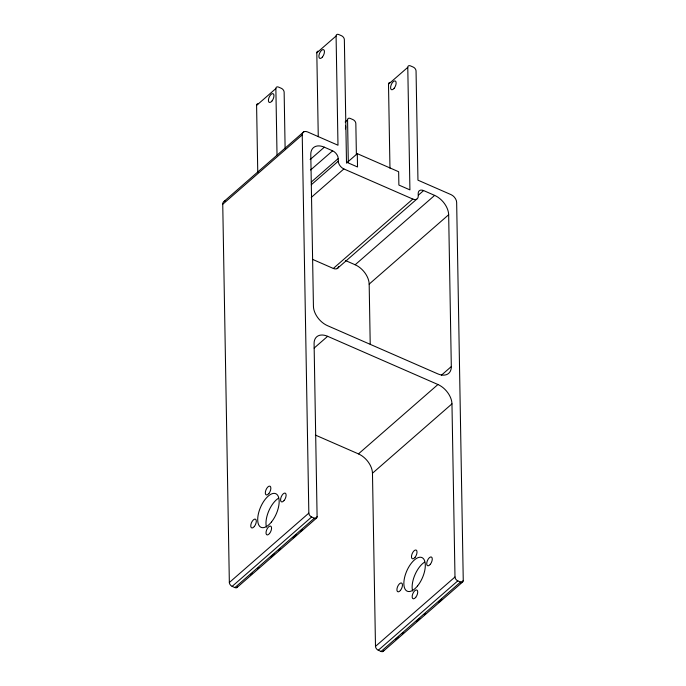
<?xml version="1.0" encoding="UTF-8"?>
<svg xmlns="http://www.w3.org/2000/svg" width="686" height="686" viewBox="0 0 686 686"><rect width="100%" height="100%" fill="white"/><g stroke="black" fill="none" stroke-linecap="round" stroke-linejoin="round"><path stroke-width="1.03" d="M257.765 172.675L256.59 105.395L275.866 88.571A3.396 2.144 48.9 0 1 278.576 87.113L281.337 88.314A3.396 2.144 48.9 0 1 284.141 92.181L285.127 148.931M318.27 136.694L316.803 52.839L336.08 36.015A3.396 2.144 48.9 0 1 338.79 34.557L341.551 35.758A3.396 2.144 48.9 0 1 344.355 39.634L346.49 162.162L357.526 166.981L357.295 153.664L398.652 171.732L398.883 185.057L409.919 189.876L407.776 67.348A3.396 2.144 48.9 0 1 410.485 65.89L413.238 67.091A3.396 2.144 48.9 0 1 416.05 70.958L417.954 180.169L451.045 194.635A6.8 4.288 48.9 0 1 456.653 202.37L463.256 580.605L460.417 583.083M224.288 201.204L303.778 131.823M237.579 586.581A3.396 2.144 48.9 0 1 234.904 587.576L232.151 586.367A3.396 2.144 48.9 0 1 229.347 582.5L222.744 204.265L302.234 134.885A6.8 4.288 48.9 0 1 307.654 131.969L337.984 145.226L336.08 36.015M345.152 122.005L347.562 119.904A3.396 2.144 48.9 0 1 350.272 118.446L353.024 119.647A3.396 2.144 48.9 0 1 355.837 123.514L356.386 154.719M389.965 168.164L388.499 84.172L407.776 67.348M310.141 159.581L324.341 147.19L332.616 150.809A6.8 4.288 48.9 0 1 338.224 158.543L338.267 161.21A6.8 4.288 48.9 0 0 343.875 168.945L412.818 199.069A6.8 4.288 48.9 0 0 418.237 196.153L418.186 193.486A6.8 4.288 48.9 0 1 423.614 190.571L434.641 195.39A16.996 10.719 48.9 0 1 448.661 214.735L451.311 366.564L441.372 375.233M310.612 170.008L332.616 150.809M311.247 182.082L338.224 158.543M311.298 184.748L338.267 161.21M346.447 163.122L357.295 153.664M311.23 197.439L343.875 168.945M312.645 259.411L333.327 268.449L412.818 199.069M418.64 194.91L423.614 190.571M337.195 268.595L416.685 199.214M345.504 260.551L355.151 264.77L434.641 195.39M370.217 344.209L369.171 284.115L448.661 214.735M314.154 348.076L327.642 336.312L437.942 384.512A16.996 10.719 48.9 0 1 451.963 403.857L454.99 576.995A3.396 2.144 48.9 0 0 457.794 580.862L460.546 582.062A3.396 2.144 48.9 0 0 463.256 580.605M315.363 435.061L358.452 453.892L437.942 384.512M229.347 582.5L308.837 513.119L302.234 134.885M232.151 586.367L311.641 516.995L314.394 518.196A3.396 2.144 48.9 0 0 317.103 516.738L314.085 343.6A16.996 10.719 48.9 0 1 327.642 336.312M234.904 587.576L314.394 518.196M250.39 574.962L252.525 573.11M257.49 568.771L258.905 567.536M270.979 557.006L274.52 553.902M278.782 550.189L280.197 548.946M292.973 537.798L296.524 534.703M300.785 530.981L302.2 529.746M314.977 518.599L317.103 516.738M236.841 587.645L316.332 518.264M383.731 650.448A3.396 2.144 48.9 0 1 381.056 651.443L378.295 650.242A3.396 2.144 48.9 0 1 375.491 646.366L372.472 473.237L451.963 403.857M375.491 646.366L454.99 576.995M378.295 650.242L457.794 580.862M381.056 651.443L460.546 582.062M395.831 639.455L398.669 636.977M402.219 633.881L403.642 632.638M416.419 621.49L419.961 618.395M424.222 614.673L425.646 613.438M438.414 602.291L441.964 599.187M382.994 651.511L462.484 582.14M347.562 119.904L348.299 162.145M275.866 88.571L277.024 154.95M388.499 84.172A3.396 2.144 48.9 0 1 390.677 82.526M358.452 453.892A16.996 10.719 48.9 0 1 372.472 473.237M311.641 516.995A3.396 2.144 48.9 0 1 308.837 513.119M222.744 204.265A6.8 4.288 48.9 0 1 225.162 200.895M316.803 52.839A3.396 2.144 48.9 0 1 318.012 51.158M256.59 105.395A3.396 2.144 48.9 0 1 258.288 103.68M338.67 266.46A6.8 4.288 48.9 0 1 333.327 268.449M324.341 147.19A16.996 10.719 48.9 0 0 310.784 154.479L313.433 306.308A16.996 10.719 48.9 0 0 327.454 325.653L437.754 373.853A16.996 10.719 48.9 0 0 451.311 366.564M355.151 264.77A16.996 10.719 48.9 0 1 369.171 284.115M412.612 590.963A18.359 8.541 -66.4 0 1 424.565 562.16M266.46 527.097A18.359 8.541 -66.4 0 1 278.413 498.285M345.452 125.761A4.759 2.212 -66.4 0 1 345.392 128.951M415.021 557.384A4.759 2.212 -66.4 0 0 416.162 550.061A4.759 2.212 -66.4 0 0 411.54 555.789A4.759 2.212 -66.4 0 0 415.021 557.384M268.869 493.517A4.759 2.212 -66.4 0 0 270.01 486.194A4.759 2.212 -66.4 0 0 265.388 491.922A4.759 2.212 -66.4 0 0 268.869 493.517M415.725 597.343A4.759 2.212 -66.4 0 0 416.856 590.011A4.759 2.212 -66.4 0 0 412.235 595.748A4.759 2.212 -66.4 0 0 415.725 597.343M269.572 533.468A4.759 2.212 -66.4 0 0 270.704 526.145A4.759 2.212 -66.4 0 0 266.082 531.882A4.759 2.212 -66.4 0 0 269.572 533.468M430.276 564.355A4.759 2.212 -66.4 0 0 431.417 557.023A4.759 2.212 -66.4 0 0 426.786 562.76A4.759 2.212 -66.4 0 0 430.276 564.355M284.124 500.488A4.759 2.212 -66.4 0 0 285.265 493.157A4.759 2.212 -66.4 0 0 280.643 498.893A4.759 2.212 -66.4 0 0 284.124 500.488M400.47 590.372A4.759 2.212 -66.4 0 0 401.61 583.04A4.759 2.212 -66.4 0 0 396.98 588.777A4.759 2.212 -66.4 0 0 400.47 590.372M254.317 526.505A4.759 2.212 -66.4 0 0 255.458 519.173A4.759 2.212 -66.4 0 0 250.827 524.91A4.759 2.212 -66.4 0 0 254.317 526.505M417.611 585.861A18.359 8.541 -66.4 0 0 422.001 557.598A18.359 8.541 -66.4 0 0 404.157 579.713A18.359 8.541 -66.4 0 0 417.611 585.861M271.459 521.995A18.359 8.541 -66.4 0 0 275.849 493.731A18.359 8.541 -66.4 0 0 258.005 515.846A18.359 8.541 -66.4 0 0 271.459 521.995M394.15 88.305A4.759 2.212 -66.4 0 0 395.282 80.982A4.759 2.212 -66.4 0 0 390.66 86.719A4.759 2.212 -66.4 0 0 394.15 88.305M322.454 56.981A4.759 2.212 -66.4 0 0 323.586 49.649A4.759 2.212 -66.4 0 0 318.964 55.386A4.759 2.212 -66.4 0 0 322.454 56.981M271.973 101.031A4.759 2.212 -66.4 0 0 273.114 93.708A4.759 2.212 -66.4 0 0 268.483 99.444A4.759 2.212 -66.4 0 0 271.973 101.031"/></g></svg>
